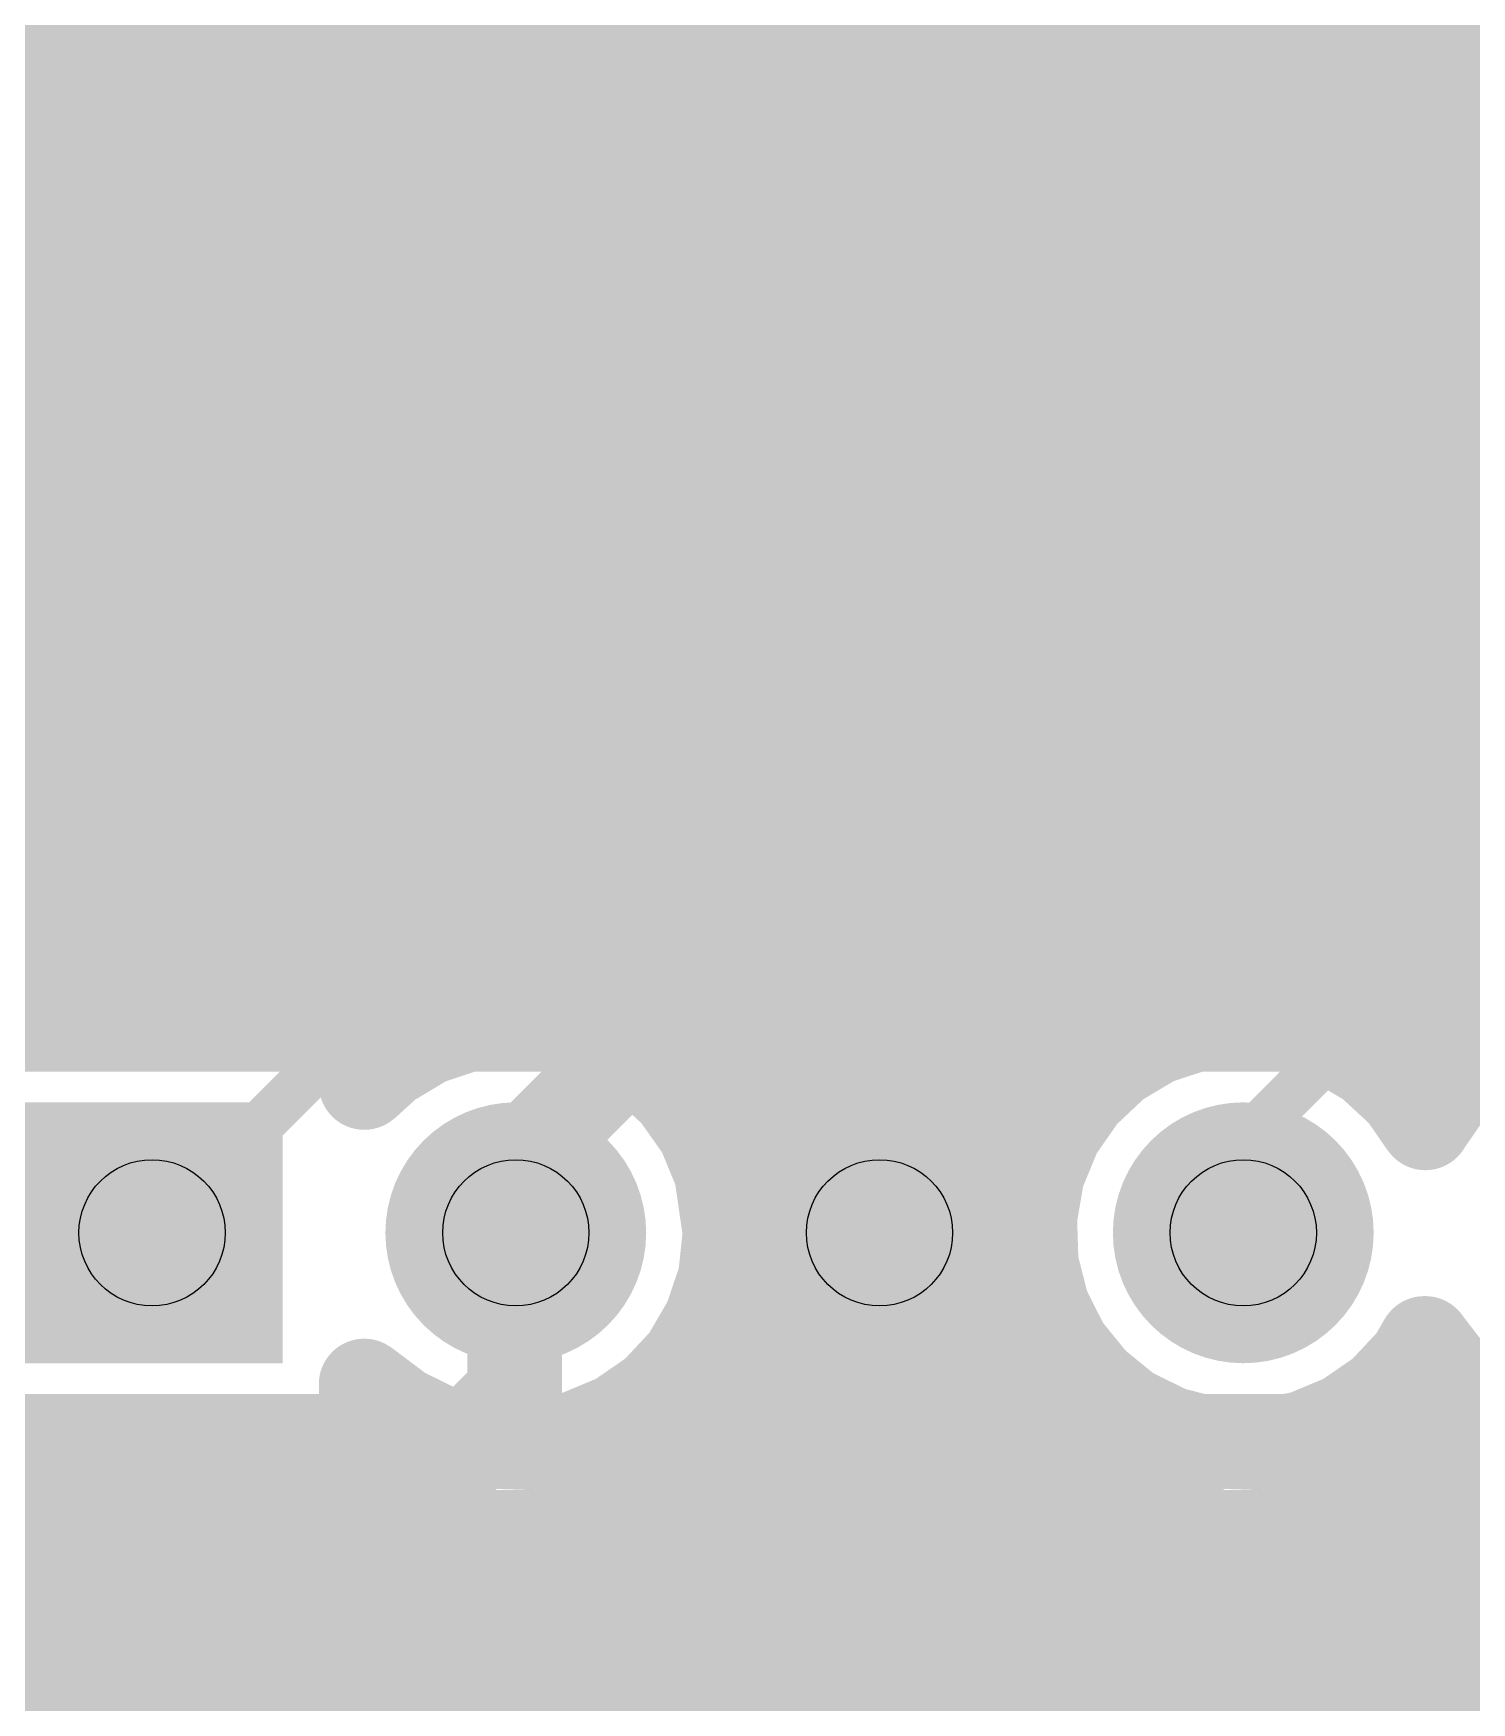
# Model space of a CAD drawing. Extents: x 0 to 1.75, y 0 to 1.35.
# Drawn here: x 0.6174 to 1.0128, y 0.4209 to 0.8797 of the extents above; entities that cross this region are included whole.
import ezdxf

# ---------------------------------------------------------------- set-up
doc = ezdxf.new("R2010")
doc.units = 0
for name, color, linetype in [('Bottom', 6, 'CONTINUOUS'), ('Bottom_Mask', 10, 'CONTINUOUS'), ('Drill_Bottom', 8, 'CONTINUOUS'), ('Drill_Top', 7, 'CONTINUOUS'), ('Top', 5, 'CONTINUOUS'), ('Top_Mask', 3, 'CONTINUOUS'), ('Top_Paste', 4, 'CONTINUOUS'), ('Top_Silk', 2, 'CONTINUOUS')]:
    doc.layers.add(name, color=color, linetype=linetype)

msp = doc.modelspace()

# ---------------------------------------------------------------- linework, layer by layer
at = {"layer": 'Bottom', "linetype": 'CONTINUOUS'}
for points, const_width in [([(0.065, 0.8896), (1.685, 0.8896)], 0.025), ([(0.065, 0.8647), (1.685, 0.8647)], 0.025), ([(0.065, 0.8399), (1.685, 0.8399)], 0.025), ([(0.065, 0.815), (1.685, 0.815)], 0.025), ([(0.065, 0.7901), (1.0989, 0.7901)], 0.025), ([(0.065, 0.7653), (1.0786, 0.7653)], 0.025), ([(0.065, 0.7404), (1.077, 0.7404)], 0.025), ([(0.065, 0.7155), (1.0895, 0.7155)], 0.025), ([(0.065, 0.6906), (1.0895, 0.6906)], 0.025), ([(0.065, 0.6658), (1.0895, 0.6658)], 0.025), ([(0.065, 0.6409), (1.0895, 0.6409)], 0.025), ([(0.065, 0.616), (1.0668, 0.616)], 0.025), ([(0.6041, 0.6084), (0.7084, 0.6084)], 0.025), ([(0.7084, 0.6084), (0.7084, 0.5908)], 0.025), ([(0.7256, 0.6031), (0.7374, 0.607)], 0.025), ([(0.7374, 0.607), (0.7498, 0.6084)], 0.025), ([(0.7498, 0.6084), (0.7623, 0.6071)], 0.025), ([(0.7623, 0.6071), (0.7741, 0.6032)], 0.025), ([(0.9256, 0.6031), (0.9374, 0.607)], 0.025), ([(0.9374, 0.607), (0.9498, 0.6084)], 0.025), ([(0.9498, 0.6084), (0.9623, 0.6071)], 0.025), ([(0.9623, 0.6071), (0.9741, 0.6032)], 0.025), ([(0.7149, 0.5967), (0.7256, 0.6031)], 0.025), ([(0.7741, 0.6032), (0.7849, 0.5968)], 0.025), ([(0.9149, 0.5967), (0.9256, 0.6031)], 0.025), ([(0.9741, 0.6032), (0.9849, 0.5968)], 0.025), ([(1.0149, 0.5967), (1.0256, 0.6031)], 0.025), ([(0.7084, 0.5908), (0.7149, 0.5967)], 0.025), ([(0.7849, 0.5968), (0.794, 0.5884)], 0.025), ([(0.9058, 0.5881), (0.9149, 0.5967)], 0.025), ([(0.9849, 0.5968), (0.994, 0.5884)], 0.025), ([(1.0058, 0.5881), (1.0149, 0.5967)], 0.025), ([(0.7937, 0.5912), (0.9063, 0.5912)], 0.025), ([(0.9937, 0.5912), (1.0063, 0.5912)], 0.025), ([(0.794, 0.5884), (0.8012, 0.5782)], 0.025), ([(0.8987, 0.5779), (0.9058, 0.5881)], 0.025), ([(0.994, 0.5884), (1, 0.5797)], 0.025), ([(1, 0.5797), (1.0058, 0.5881)], 0.025), ([(0.8012, 0.5782), (0.806, 0.5666)], 0.025), ([(0.8939, 0.5663), (0.8987, 0.5779)], 0.025), ([(0.806, 0.5666), (0.8084, 0.55)], 0.025), ([(0.8086, 0.5663), (0.8914, 0.5663)], 0.025), ([(0.8918, 0.5541), (0.8939, 0.5663)], 0.025), ([(0.8922, 0.5416), (0.8918, 0.5541)], 0.025), ([(0.8084, 0.55), (0.8071, 0.5376)], 0.025), ([(0.85, 0.55), (0.85, 0.5062)], 0.013), ([(0.8101, 0.5414), (0.8899, 0.5414)], 0.025), ([(0.8953, 0.5295), (0.8922, 0.5416)], 0.025), ([(0.8071, 0.5376), (0.8031, 0.5258)], 0.025), ([(0.9009, 0.5184), (0.8953, 0.5295)], 0.025), ([(0.8031, 0.5258), (0.7968, 0.515)], 0.025), ([(0.9997, 0.5201), (0.9968, 0.515)], 0.025), ([(1.0088, 0.5087), (1, 0.5201)], 0.025), ([(0.8004, 0.5166), (0.8996, 0.5166)], 0.025), ([(0.9088, 0.5087), (0.9009, 0.5184)], 0.025), ([(0.7968, 0.515), (0.7883, 0.5059)], 0.025), ([(0.9968, 0.515), (0.9883, 0.5059)], 0.025), ([(0.85, 0.5062), (0.5813, 0.2375)], 0.026), ([(0.7185, 0.5008), (0.7084, 0.5084)], 0.025), ([(0.7084, 0.5084), (0.7084, 0.4916)], 0.025), ([(0.9185, 0.5008), (0.9088, 0.5087)], 0.025), ([(1.0185, 0.5008), (1.0088, 0.5087)], 0.025), ([(0.7883, 0.5059), (0.778, 0.4988)], 0.025), ([(0.9883, 0.5059), (0.978, 0.4988)], 0.025), ([(0.7297, 0.4953), (0.7185, 0.5008)], 0.025), ([(0.778, 0.4988), (0.7665, 0.494)], 0.025), ([(0.9297, 0.4953), (0.9185, 0.5008)], 0.025), ([(0.978, 0.4988), (0.9665, 0.494)], 0.025), ([(1.0297, 0.4953), (1.0185, 0.5008)], 0.025), ([(0.7417, 0.4922), (0.7297, 0.4953)], 0.025), ([(0.7542, 0.4918), (0.7417, 0.4922)], 0.025), ([(0.7665, 0.494), (0.7542, 0.4918)], 0.025), ([(0.9417, 0.4922), (0.9297, 0.4953)], 0.025), ([(0.9542, 0.4918), (0.9417, 0.4922)], 0.025), ([(0.9665, 0.494), (0.9542, 0.4918)], 0.025), ([(0.7084, 0.4916), (0.5916, 0.4916)], 0.025), ([(0.7109, 0.4917), (0.7446, 0.4917)], 0.025), ([(0.7556, 0.4917), (0.9446, 0.4917)], 0.025), ([(0.9556, 0.4917), (1.0446, 0.4917)], 0.025), ([(0.3761, 0.4668), (1.685, 0.4668)], 0.025), ([(0.3761, 0.442), (1.685, 0.442)], 0.025), ([(0.3761, 0.4171), (1.5766, 0.4171)], 0.025)]:
    msp.add_lwpolyline(points, dxfattribs=dict(at, const_width=const_width))
for points, const_width in [([(0.7021, 0.6084, 1), (0.7146, 0.6084, 1), (0.7021, 0.6084, 1)], 0.0125), ([(0.7021, 0.6084, 1), (0.7146, 0.6084, 1), (0.7021, 0.6084, 1)], 0.0125), ([(0.7312, 0.607, 1), (0.7437, 0.607, 1), (0.7312, 0.607, 1)], 0.0125), ([(0.7312, 0.607, 1), (0.7437, 0.607, 1), (0.7312, 0.607, 1)], 0.0125), ([(0.7436, 0.6084, 1), (0.7561, 0.6084, 1), (0.7436, 0.6084, 1)], 0.0125), ([(0.7436, 0.6084, 1), (0.7561, 0.6084, 1), (0.7436, 0.6084, 1)], 0.0125), ([(0.756, 0.6071, 1), (0.7685, 0.6071, 1), (0.756, 0.6071, 1)], 0.0125), ([(0.756, 0.6071, 1), (0.7685, 0.6071, 1), (0.756, 0.6071, 1)], 0.0125), ([(0.9312, 0.607, 1), (0.9437, 0.607, 1), (0.9312, 0.607, 1)], 0.0125), ([(0.9312, 0.607, 1), (0.9437, 0.607, 1), (0.9312, 0.607, 1)], 0.0125), ([(0.9436, 0.6084, 1), (0.9561, 0.6084, 1), (0.9436, 0.6084, 1)], 0.0125), ([(0.9436, 0.6084, 1), (0.9561, 0.6084, 1), (0.9436, 0.6084, 1)], 0.0125), ([(0.956, 0.6071, 1), (0.9685, 0.6071, 1), (0.956, 0.6071, 1)], 0.0125), ([(0.956, 0.6071, 1), (0.9685, 0.6071, 1), (0.956, 0.6071, 1)], 0.0125), ([(0.7194, 0.6031, 1), (0.7319, 0.6031, 1), (0.7194, 0.6031, 1)], 0.0125), ([(0.7194, 0.6031, 1), (0.7319, 0.6031, 1), (0.7194, 0.6031, 1)], 0.0125), ([(0.7679, 0.6032, 1), (0.7804, 0.6032, 1), (0.7679, 0.6032, 1)], 0.0125), ([(0.7679, 0.6032, 1), (0.7804, 0.6032, 1), (0.7679, 0.6032, 1)], 0.0125), ([(0.9194, 0.6031, 1), (0.9319, 0.6031, 1), (0.9194, 0.6031, 1)], 0.0125), ([(0.9194, 0.6031, 1), (0.9319, 0.6031, 1), (0.9194, 0.6031, 1)], 0.0125), ([(0.9679, 0.6032, 1), (0.9804, 0.6032, 1), (0.9679, 0.6032, 1)], 0.0125), ([(0.9679, 0.6032, 1), (0.9804, 0.6032, 1), (0.9679, 0.6032, 1)], 0.0125), ([(0.7087, 0.5967, 1), (0.7212, 0.5967, 1), (0.7087, 0.5967, 1)], 0.0125), ([(0.7087, 0.5967, 1), (0.7212, 0.5967, 1), (0.7087, 0.5967, 1)], 0.0125), ([(0.7786, 0.5968, 1), (0.7911, 0.5968, 1), (0.7786, 0.5968, 1)], 0.0125), ([(0.7786, 0.5968, 1), (0.7911, 0.5968, 1), (0.7786, 0.5968, 1)], 0.0125), ([(0.9087, 0.5967, 1), (0.9212, 0.5967, 1), (0.9087, 0.5967, 1)], 0.0125), ([(0.9087, 0.5967, 1), (0.9212, 0.5967, 1), (0.9087, 0.5967, 1)], 0.0125), ([(0.9786, 0.5968, 1), (0.9911, 0.5968, 1), (0.9786, 0.5968, 1)], 0.0125), ([(0.9786, 0.5968, 1), (0.9911, 0.5968, 1), (0.9786, 0.5968, 1)], 0.0125), ([(1.0087, 0.5967, 1), (1.0212, 0.5967, 1), (1.0087, 0.5967, 1)], 0.0125), ([(1.0087, 0.5967, 1), (1.0212, 0.5967, 1), (1.0087, 0.5967, 1)], 0.0125), ([(0.7021, 0.5908, 1), (0.7146, 0.5908, 1), (0.7021, 0.5908, 1)], 0.0125), ([(0.7021, 0.5908, 1), (0.7146, 0.5908, 1), (0.7021, 0.5908, 1)], 0.0125), ([(0.7878, 0.5884, 1), (0.8003, 0.5884, 1), (0.7878, 0.5884, 1)], 0.0125), ([(0.7878, 0.5884, 1), (0.8003, 0.5884, 1), (0.7878, 0.5884, 1)], 0.0125), ([(0.8995, 0.5881, 1), (0.912, 0.5881, 1), (0.8995, 0.5881, 1)], 0.0125), ([(0.8995, 0.5881, 1), (0.912, 0.5881, 1), (0.8995, 0.5881, 1)], 0.0125), ([(0.9878, 0.5884, 1), (1.0003, 0.5884, 1), (0.9878, 0.5884, 1)], 0.0125), ([(0.9878, 0.5884, 1), (1.0003, 0.5884, 1), (0.9878, 0.5884, 1)], 0.0125), ([(0.9995, 0.5881, 1), (1.012, 0.5881, 1), (0.9995, 0.5881, 1)], 0.0125), ([(0.9995, 0.5881, 1), (1.012, 0.5881, 1), (0.9995, 0.5881, 1)], 0.0125), ([(0.9938, 0.5797, 1), (1.0063, 0.5797, 1), (0.9938, 0.5797, 1)], 0.0125), ([(0.9938, 0.5797, 1), (1.0063, 0.5797, 1), (0.9938, 0.5797, 1)], 0.0125), ([(0.7949, 0.5782, 1), (0.8074, 0.5782, 1), (0.7949, 0.5782, 1)], 0.0125), ([(0.7949, 0.5782, 1), (0.8074, 0.5782, 1), (0.7949, 0.5782, 1)], 0.0125), ([(0.8924, 0.5779, 1), (0.9049, 0.5779, 1), (0.8924, 0.5779, 1)], 0.0125), ([(0.8924, 0.5779, 1), (0.9049, 0.5779, 1), (0.8924, 0.5779, 1)], 0.0125), ([(0.7659, 0.55, 1), (0.7341, 0.55, 1), (0.7659, 0.55, 1)], 0.0319), ([(0.7997, 0.5666, 1), (0.8122, 0.5666, 1), (0.7997, 0.5666, 1)], 0.0125), ([(0.7997, 0.5666, 1), (0.8122, 0.5666, 1), (0.7997, 0.5666, 1)], 0.0125), ([(0.8659, 0.55, 1), (0.8341, 0.55, 1), (0.8659, 0.55, 1)], 0.0319), ([(0.8877, 0.5663, 1), (0.9002, 0.5663, 1), (0.8877, 0.5663, 1)], 0.0125), ([(0.8877, 0.5663, 1), (0.9002, 0.5663, 1), (0.8877, 0.5663, 1)], 0.0125), ([(0.9659, 0.55, 1), (0.9341, 0.55, 1), (0.9659, 0.55, 1)], 0.0319), ([(0.8855, 0.5541, 1), (0.898, 0.5541, 1), (0.8855, 0.5541, 1)], 0.0125), ([(0.8855, 0.5541, 1), (0.898, 0.5541, 1), (0.8855, 0.5541, 1)], 0.0125), ([(0.8021, 0.55, 1), (0.8146, 0.55, 1), (0.8021, 0.55, 1)], 0.0125), ([(0.8021, 0.55, 1), (0.8146, 0.55, 1), (0.8021, 0.55, 1)], 0.0125), ([(0.8468, 0.55, 1), (0.8532, 0.55, 1), (0.8468, 0.55, 1)], 0.0065), ([(0.886, 0.5416, 1), (0.8985, 0.5416, 1), (0.886, 0.5416, 1)], 0.0125), ([(0.886, 0.5416, 1), (0.8985, 0.5416, 1), (0.886, 0.5416, 1)], 0.0125), ([(0.8008, 0.5376, 1), (0.8133, 0.5376, 1), (0.8008, 0.5376, 1)], 0.0125), ([(0.8008, 0.5376, 1), (0.8133, 0.5376, 1), (0.8008, 0.5376, 1)], 0.0125), ([(0.8891, 0.5295, 1), (0.9016, 0.5295, 1), (0.8891, 0.5295, 1)], 0.0125), ([(0.8891, 0.5295, 1), (0.9016, 0.5295, 1), (0.8891, 0.5295, 1)], 0.0125), ([(0.7969, 0.5258, 1), (0.8094, 0.5258, 1), (0.7969, 0.5258, 1)], 0.0125), ([(0.7969, 0.5258, 1), (0.8094, 0.5258, 1), (0.7969, 0.5258, 1)], 0.0125), ([(0.9935, 0.5201, 1), (1.006, 0.5201, 1), (0.9935, 0.5201, 1)], 0.0125), ([(0.9938, 0.5201, 1), (1.0063, 0.5201, 1), (0.9938, 0.5201, 1)], 0.0125), ([(0.8947, 0.5184, 1), (0.9072, 0.5184, 1), (0.8947, 0.5184, 1)], 0.0125), ([(0.8947, 0.5184, 1), (0.9072, 0.5184, 1), (0.8947, 0.5184, 1)], 0.0125), ([(0.7905, 0.515, 1), (0.803, 0.515, 1), (0.7905, 0.515, 1)], 0.0125), ([(0.7905, 0.515, 1), (0.803, 0.515, 1), (0.7905, 0.515, 1)], 0.0125), ([(0.9905, 0.515, 1), (1.003, 0.515, 1), (0.9905, 0.515, 1)], 0.0125), ([(0.9905, 0.515, 1), (1.003, 0.515, 1), (0.9905, 0.515, 1)], 0.0125), ([(0.7021, 0.5084, 1), (0.7146, 0.5084, 1), (0.7021, 0.5084, 1)], 0.0125), ([(0.7021, 0.5084, 1), (0.7146, 0.5084, 1), (0.7021, 0.5084, 1)], 0.0125), ([(0.8435, 0.5062, 1), (0.8565, 0.5062, 1), (0.8435, 0.5062, 1)], 0.013), ([(0.9025, 0.5087, 1), (0.915, 0.5087, 1), (0.9025, 0.5087, 1)], 0.0125), ([(0.9025, 0.5087, 1), (0.915, 0.5087, 1), (0.9025, 0.5087, 1)], 0.0125), ([(1.0025, 0.5087, 1), (1.015, 0.5087, 1), (1.0025, 0.5087, 1)], 0.0125), ([(1.0025, 0.5087, 1), (1.015, 0.5087, 1), (1.0025, 0.5087, 1)], 0.0125), ([(0.782, 0.5059, 1), (0.7945, 0.5059, 1), (0.782, 0.5059, 1)], 0.0125), ([(0.782, 0.5059, 1), (0.7945, 0.5059, 1), (0.782, 0.5059, 1)], 0.0125), ([(0.982, 0.5059, 1), (0.9945, 0.5059, 1), (0.982, 0.5059, 1)], 0.0125), ([(0.982, 0.5059, 1), (0.9945, 0.5059, 1), (0.982, 0.5059, 1)], 0.0125), ([(0.7122, 0.5008, 1), (0.7247, 0.5008, 1), (0.7122, 0.5008, 1)], 0.0125), ([(0.7122, 0.5008, 1), (0.7247, 0.5008, 1), (0.7122, 0.5008, 1)], 0.0125), ([(0.7718, 0.4988, 1), (0.7843, 0.4988, 1), (0.7718, 0.4988, 1)], 0.0125), ([(0.7718, 0.4988, 1), (0.7843, 0.4988, 1), (0.7718, 0.4988, 1)], 0.0125), ([(0.8468, 0.5062, 1), (0.8532, 0.5062, 1), (0.8468, 0.5062, 1)], 0.0065), ([(0.9122, 0.5008, 1), (0.9247, 0.5008, 1), (0.9122, 0.5008, 1)], 0.0125), ([(0.9122, 0.5008, 1), (0.9247, 0.5008, 1), (0.9122, 0.5008, 1)], 0.0125), ([(0.9718, 0.4988, 1), (0.9843, 0.4988, 1), (0.9718, 0.4988, 1)], 0.0125), ([(0.9718, 0.4988, 1), (0.9843, 0.4988, 1), (0.9718, 0.4988, 1)], 0.0125), ([(1.0122, 0.5008, 1), (1.0247, 0.5008, 1), (1.0122, 0.5008, 1)], 0.0125), ([(1.0122, 0.5008, 1), (1.0247, 0.5008, 1), (1.0122, 0.5008, 1)], 0.0125), ([(0.7234, 0.4953, 1), (0.7359, 0.4953, 1), (0.7234, 0.4953, 1)], 0.0125), ([(0.7234, 0.4953, 1), (0.7359, 0.4953, 1), (0.7234, 0.4953, 1)], 0.0125), ([(0.7355, 0.4922, 1), (0.748, 0.4922, 1), (0.7355, 0.4922, 1)], 0.0125), ([(0.7355, 0.4922, 1), (0.748, 0.4922, 1), (0.7355, 0.4922, 1)], 0.0125), ([(0.7602, 0.494, 1), (0.7727, 0.494, 1), (0.7602, 0.494, 1)], 0.0125), ([(0.7602, 0.494, 1), (0.7727, 0.494, 1), (0.7602, 0.494, 1)], 0.0125), ([(0.9234, 0.4953, 1), (0.9359, 0.4953, 1), (0.9234, 0.4953, 1)], 0.0125), ([(0.9234, 0.4953, 1), (0.9359, 0.4953, 1), (0.9234, 0.4953, 1)], 0.0125), ([(0.9355, 0.4922, 1), (0.948, 0.4922, 1), (0.9355, 0.4922, 1)], 0.0125), ([(0.9355, 0.4922, 1), (0.948, 0.4922, 1), (0.9355, 0.4922, 1)], 0.0125), ([(0.9602, 0.494, 1), (0.9727, 0.494, 1), (0.9602, 0.494, 1)], 0.0125), ([(0.9602, 0.494, 1), (0.9727, 0.494, 1), (0.9602, 0.494, 1)], 0.0125), ([(0.7021, 0.4916, 1), (0.7146, 0.4916, 1), (0.7021, 0.4916, 1)], 0.0125), ([(0.7021, 0.4916, 1), (0.7146, 0.4916, 1), (0.7021, 0.4916, 1)], 0.0125), ([(0.748, 0.4918, 1), (0.7605, 0.4918, 1), (0.748, 0.4918, 1)], 0.0125), ([(0.748, 0.4918, 1), (0.7605, 0.4918, 1), (0.748, 0.4918, 1)], 0.0125), ([(0.948, 0.4918, 1), (0.9605, 0.4918, 1), (0.948, 0.4918, 1)], 0.0125), ([(0.948, 0.4918, 1), (0.9605, 0.4918, 1), (0.948, 0.4918, 1)], 0.0125)]:
    msp.add_lwpolyline(points, format="xyb", dxfattribs=dict(at, const_width=const_width))
at = {"layer": 'Bottom'}
msp.add_solid([(0.6181, 0.5819), (0.6819, 0.5819), (0.6181, 0.5181), (0.6819, 0.5181)], dxfattribs=at)
at = {"layer": 'Bottom_Mask', "linetype": 'CONTINUOUS', "const_width": 0.0359}
for points in [[(0.7679, 0.55, 1), (0.7321, 0.55, 1), (0.7679, 0.55, 1)], [(0.7321, 0.55, 1), (0.7679, 0.55, 1), (0.7321, 0.55, 1)], [(0.8679, 0.55, 1), (0.8321, 0.55, 1), (0.8679, 0.55, 1)], [(0.8321, 0.55, 1), (0.8679, 0.55, 1), (0.8321, 0.55, 1)], [(0.9679, 0.55, 1), (0.9321, 0.55, 1), (0.9679, 0.55, 1)], [(0.9321, 0.55, 1), (0.9679, 0.55, 1), (0.9321, 0.55, 1)]]:
    msp.add_lwpolyline(points, format="xyb", dxfattribs=at)
at = {"layer": 'Bottom_Mask'}
msp.add_solid([(0.6141, 0.5859), (0.6859, 0.5859), (0.6141, 0.5141), (0.6859, 0.5141)], dxfattribs=at)
at = {"layer": 'Drill_Bottom'}
for centre in [(0.65, 0.55), (0.75, 0.55), (0.85, 0.55), (0.95, 0.55)]:
    msp.add_circle(centre, 0.0201, dxfattribs=at)
at = {"layer": 'Drill_Top'}
for centre in [(0.65, 0.55), (0.75, 0.55), (0.85, 0.55), (0.95, 0.55)]:
    msp.add_circle(centre, 0.0201, dxfattribs=at)
at = {"layer": 'Top', "linetype": 'CONTINUOUS'}
for points, const_width in [([(0.8898, 1), (0.8898, 0.85)], 0.026), ([(0.5898, 0.85), (0.8398, 0.85)], 0.026), ([(0.8898, 0.85), (0.8398, 0.85)], 0.026), ([(0.8875, 0.85), (0.8398, 0.85)], 0.026), ([(0.925, 0.8125), (0.8875, 0.85)], 0.026), ([(0.925, 0.675), (0.925, 0.8125)], 0.026), ([(0.975, 0.775), (1, 0.8)], 0.013), ([(1, 0.8), (1.0524, 0.8)], 0.013), ([(0.975, 0.6), (0.975, 0.775)], 0.013), ([(0.8398, 0.75), (0.4684, 0.75)], 0.013), ([(0.7412, 0.7), (0.7224, 0.6813)], 0.013), ([(0.8398, 0.7), (0.7412, 0.7)], 0.013), ([(0.6122, 0.6813), (0.5747, 0.6813)], 0.026), ([(0.7224, 0.6813), (0.7224, 0.6224)], 0.013), ([(0.875, 0.625), (0.925, 0.675)], 0.026), ([(0.75, 0.5688), (0.8062, 0.625)], 0.026), ([(0.8062, 0.625), (0.875, 0.625)], 0.026), ([(0.7224, 0.6224), (0.65, 0.55)], 0.013), ([(0.95, 0.575), (0.975, 0.6)], 0.013), ([(0.75, 0.55), (0.75, 0.5688)], 0.026), ([(0.95, 0.55), (0.95, 0.575)], 0.013), ([(0.7497, 0.5497), (0.75, 0.55)], 0.026), ([(0.7497, 0.5063), (0.7497, 0.5497)], 0.026), ([(0.7185, 0.475), (0.7497, 0.5063)], 0.026), ([(0.5622, 0.475), (0.7185, 0.475)], 0.026)]:
    msp.add_lwpolyline(points, dxfattribs=dict(at, const_width=const_width))
for points, const_width in [([(0.8333, 0.85, 1), (0.8463, 0.85, 1), (0.8333, 0.85, 1)], 0.013), ([(0.8333, 0.85, 1), (0.8463, 0.85, 1), (0.8333, 0.85, 1)], 0.013), ([(0.8333, 0.85, 1), (0.8463, 0.85, 1), (0.8333, 0.85, 1)], 0.013), ([(0.881, 0.85, 1), (0.894, 0.85, 1), (0.881, 0.85, 1)], 0.013), ([(0.881, 0.85, 1), (0.894, 0.85, 1), (0.881, 0.85, 1)], 0.013), ([(0.8833, 0.85, 1), (0.8963, 0.85, 1), (0.8833, 0.85, 1)], 0.013), ([(0.8833, 0.85, 1), (0.8963, 0.85, 1), (0.8833, 0.85, 1)], 0.013), ([(0.9185, 0.8125, 1), (0.9315, 0.8125, 1), (0.9185, 0.8125, 1)], 0.013), ([(0.9185, 0.8125, 1), (0.9315, 0.8125, 1), (0.9185, 0.8125, 1)], 0.013), ([(0.9968, 0.8, 1), (1.0032, 0.8, 1), (0.9968, 0.8, 1)], 0.0065), ([(0.9968, 0.8, 1), (1.0032, 0.8, 1), (0.9968, 0.8, 1)], 0.0065), ([(0.9718, 0.775, 1), (0.9782, 0.775, 1), (0.9718, 0.775, 1)], 0.0065), ([(0.9718, 0.775, 1), (0.9782, 0.775, 1), (0.9718, 0.775, 1)], 0.0065), ([(0.8365, 0.75, 1), (0.843, 0.75, 1), (0.8365, 0.75, 1)], 0.0065), ([(0.7379, 0.7, 1), (0.7444, 0.7, 1), (0.7379, 0.7, 1)], 0.0065), ([(0.7379, 0.7, 1), (0.7444, 0.7, 1), (0.7379, 0.7, 1)], 0.0065), ([(0.8365, 0.7, 1), (0.843, 0.7, 1), (0.8365, 0.7, 1)], 0.0065), ([(0.6057, 0.6813, 1), (0.6187, 0.6813, 1), (0.6057, 0.6813, 1)], 0.013), ([(0.7192, 0.6813, 1), (0.7257, 0.6813, 1), (0.7192, 0.6813, 1)], 0.0065), ([(0.7192, 0.6813, 1), (0.7257, 0.6813, 1), (0.7192, 0.6813, 1)], 0.0065), ([(0.9185, 0.675, 1), (0.9315, 0.675, 1), (0.9185, 0.675, 1)], 0.013), ([(0.9185, 0.675, 1), (0.9315, 0.675, 1), (0.9185, 0.675, 1)], 0.013), ([(0.7997, 0.625, 1), (0.8127, 0.625, 1), (0.7997, 0.625, 1)], 0.013), ([(0.7997, 0.625, 1), (0.8127, 0.625, 1), (0.7997, 0.625, 1)], 0.013), ([(0.8685, 0.625, 1), (0.8815, 0.625, 1), (0.8685, 0.625, 1)], 0.013), ([(0.8685, 0.625, 1), (0.8815, 0.625, 1), (0.8685, 0.625, 1)], 0.013), ([(0.7192, 0.6224, 1), (0.7257, 0.6224, 1), (0.7192, 0.6224, 1)], 0.0065), ([(0.7192, 0.6224, 1), (0.7257, 0.6224, 1), (0.7192, 0.6224, 1)], 0.0065), ([(0.9718, 0.6, 1), (0.9782, 0.6, 1), (0.9718, 0.6, 1)], 0.0065), ([(0.9718, 0.6, 1), (0.9782, 0.6, 1), (0.9718, 0.6, 1)], 0.0065), ([(0.7659, 0.55, 1), (0.7341, 0.55, 1), (0.7659, 0.55, 1)], 0.0319), ([(0.7435, 0.5688, 1), (0.7565, 0.5688, 1), (0.7435, 0.5688, 1)], 0.013), ([(0.7435, 0.5688, 1), (0.7565, 0.5688, 1), (0.7435, 0.5688, 1)], 0.013), ([(0.8659, 0.55, 1), (0.8341, 0.55, 1), (0.8659, 0.55, 1)], 0.0319), ([(0.9659, 0.55, 1), (0.9341, 0.55, 1), (0.9659, 0.55, 1)], 0.0319), ([(0.9468, 0.575, 1), (0.9532, 0.575, 1), (0.9468, 0.575, 1)], 0.0065), ([(0.9468, 0.575, 1), (0.9532, 0.575, 1), (0.9468, 0.575, 1)], 0.0065), ([(0.7432, 0.5497, 1), (0.7562, 0.5497, 1), (0.7432, 0.5497, 1)], 0.013), ([(0.7432, 0.5497, 1), (0.7562, 0.5497, 1), (0.7432, 0.5497, 1)], 0.013), ([(0.7435, 0.55, 1), (0.7565, 0.55, 1), (0.7435, 0.55, 1)], 0.013), ([(0.7435, 0.55, 1), (0.7565, 0.55, 1), (0.7435, 0.55, 1)], 0.013), ([(0.6468, 0.55, 1), (0.6532, 0.55, 1), (0.6468, 0.55, 1)], 0.0065), ([(0.9468, 0.55, 1), (0.9532, 0.55, 1), (0.9468, 0.55, 1)], 0.0065), ([(0.7432, 0.5063, 1), (0.7562, 0.5063, 1), (0.7432, 0.5063, 1)], 0.013), ([(0.7432, 0.5063, 1), (0.7562, 0.5063, 1), (0.7432, 0.5063, 1)], 0.013), ([(0.712, 0.475, 1), (0.725, 0.475, 1), (0.712, 0.475, 1)], 0.013), ([(0.712, 0.475, 1), (0.725, 0.475, 1), (0.712, 0.475, 1)], 0.013)]:
    msp.add_lwpolyline(points, format="xyb", dxfattribs=dict(at, const_width=const_width))
at = {"layer": 'Top'}
for points in [[(0.8004, 0.8618), (0.8791, 0.8618), (0.8004, 0.8382), (0.8791, 0.8382)], [(0.8004, 0.8118), (0.8791, 0.8118), (0.8004, 0.7882), (0.8791, 0.7882)], [(0.8004, 0.7618), (0.8791, 0.7618), (0.8004, 0.7382), (0.8791, 0.7382)], [(0.5807, 0.7167), (0.6437, 0.7167), (0.5807, 0.6459), (0.6437, 0.6459)], [(0.691, 0.7167), (0.7539, 0.7167), (0.691, 0.6459), (0.7539, 0.6459)], [(0.8004, 0.7118), (0.8791, 0.7118), (0.8004, 0.6882), (0.8791, 0.6882)], [(0.6181, 0.5819), (0.6819, 0.5819), (0.6181, 0.5181), (0.6819, 0.5181)]]:
    msp.add_solid(points, dxfattribs=at)
at = {"layer": 'Top_Mask', "linetype": 'CONTINUOUS', "const_width": 0.0359}
for points in [[(0.7679, 0.55, 1), (0.7321, 0.55, 1), (0.7679, 0.55, 1)], [(0.7321, 0.55, 1), (0.7679, 0.55, 1), (0.7321, 0.55, 1)], [(0.8679, 0.55, 1), (0.8321, 0.55, 1), (0.8679, 0.55, 1)], [(0.8321, 0.55, 1), (0.8679, 0.55, 1), (0.8321, 0.55, 1)], [(0.9679, 0.55, 1), (0.9321, 0.55, 1), (0.9679, 0.55, 1)], [(0.9321, 0.55, 1), (0.9679, 0.55, 1), (0.9321, 0.55, 1)]]:
    msp.add_lwpolyline(points, format="xyb", dxfattribs=at)
at = {"layer": 'Top_Mask'}
for points in [[(0.7964, 0.8658), (0.8831, 0.8658), (0.7964, 0.8342), (0.8831, 0.8342)], [(1.009, 0.8658), (1.0957, 0.8658), (1.009, 0.8342), (1.0957, 0.8342)], [(0.7964, 0.8158), (0.8831, 0.8158), (0.7964, 0.7842), (0.8831, 0.7842)], [(1.009, 0.8158), (1.0957, 0.8158), (1.009, 0.7842), (1.0957, 0.7842)], [(0.7964, 0.7658), (0.8831, 0.7658), (0.7964, 0.7342), (0.8831, 0.7342)], [(1.009, 0.7658), (1.0957, 0.7658), (1.009, 0.7342), (1.0957, 0.7342)], [(0.5767, 0.7207), (0.6477, 0.7207), (0.5767, 0.6419), (0.6477, 0.6419)], [(0.687, 0.7207), (0.7579, 0.7207), (0.687, 0.6419), (0.7579, 0.6419)], [(0.7964, 0.7158), (0.8831, 0.7158), (0.7964, 0.6842), (0.8831, 0.6842)], [(1.009, 0.7158), (1.0957, 0.7158), (1.009, 0.6842), (1.0957, 0.6842)], [(0.6141, 0.5859), (0.6859, 0.5859), (0.6141, 0.5141), (0.6859, 0.5141)]]:
    msp.add_solid(points, dxfattribs=at)
at = {"layer": 'Top_Paste'}
for points in [[(0.8044, 0.8578), (0.8751, 0.8578), (0.8044, 0.8422), (0.8751, 0.8422)], [(0.8044, 0.8078), (0.8751, 0.8078), (0.8044, 0.7922), (0.8751, 0.7922)], [(0.8044, 0.7578), (0.8751, 0.7578), (0.8044, 0.7422), (0.8751, 0.7422)], [(0.5847, 0.7127), (0.6397, 0.7127), (0.5847, 0.6499), (0.6397, 0.6499)], [(0.695, 0.7127), (0.7499, 0.7127), (0.695, 0.6499), (0.7499, 0.6499)], [(0.8044, 0.7078), (0.8751, 0.7078), (0.8044, 0.6922), (0.8751, 0.6922)]]:
    msp.add_solid(points, dxfattribs=at)
at = {"layer": 'Top_Silk', "linetype": 'CONTINUOUS'}
for points, const_width in [([(0.8924, 0.8734, 1), (0.8973, 0.8734, 1), (0.8924, 0.8734, 1)], 0.0049), ([(0.8924, 0.8734, 1), (0.8973, 0.8734, 1), (0.8924, 0.8734, 1)], 0.0049), ([(0.9239, 0.8734, 1), (0.9288, 0.8734, 1), (0.9239, 0.8734, 1)], 0.0049), ([(0.9239, 0.8734, 1), (0.9288, 0.8734, 1), (0.9239, 0.8734, 1)], 0.0049), ([(0.9633, 0.8734, 1), (0.9682, 0.8734, 1), (0.9633, 0.8734, 1)], 0.0049), ([(0.9633, 0.8734, 1), (0.9682, 0.8734, 1), (0.9633, 0.8734, 1)], 0.0049), ([(0.9948, 0.8734, 1), (0.9997, 0.8734, 1), (0.9948, 0.8734, 1)], 0.0049), ([(0.9948, 0.8734, 1), (0.9997, 0.8734, 1), (0.9948, 0.8734, 1)], 0.0049), ([(0.6731, 0.7976, 1), (0.677, 0.7976, 1), (0.6731, 0.7976, 1)], 0.0039), ([(0.6242, 0.7737, 1), (0.628, 0.7737, 1), (0.6242, 0.7737, 1)], 0.0039), ([(0.6409, 0.7737, 1), (0.6448, 0.7737, 1), (0.6409, 0.7737, 1)], 0.0039), ([(0.6242, 0.7474, 1), (0.628, 0.7474, 1), (0.6242, 0.7474, 1)], 0.0039), ([(0.6577, 0.7474, 1), (0.6615, 0.7474, 1), (0.6577, 0.7474, 1)], 0.0039), ([(0.6827, 0.7474, 1), (0.6865, 0.7474, 1), (0.6827, 0.7474, 1)], 0.0039), ([(0.6531, 0.7127, 1), (0.658, 0.7127, 1), (0.6531, 0.7127, 1)], 0.0049), ([(0.6766, 0.7127, 1), (0.6816, 0.7127, 1), (0.6766, 0.7127, 1)], 0.0049), ([(0.8924, 0.6766, 1), (0.8973, 0.6766, 1), (0.8924, 0.6766, 1)], 0.0049), ([(0.8924, 0.6766, 1), (0.8973, 0.6766, 1), (0.8924, 0.6766, 1)], 0.0049), ([(0.9948, 0.6766, 1), (0.9997, 0.6766, 1), (0.9948, 0.6766, 1)], 0.0049), ([(0.9948, 0.6766, 1), (0.9997, 0.6766, 1), (0.9948, 0.6766, 1)], 0.0049), ([(0.6531, 0.6498, 1), (0.658, 0.6498, 1), (0.6531, 0.6498, 1)], 0.0049), ([(0.6766, 0.6498, 1), (0.6816, 0.6498, 1), (0.6766, 0.6498, 1)], 0.0049), ([(0.9896, 0.4663, 1), (0.9935, 0.4663, 1), (0.9896, 0.4663, 1)], 0.0039), ([(0.912, 0.4424, 1), (0.9158, 0.4424, 1), (0.912, 0.4424, 1)], 0.0039), ([(0.9287, 0.4424, 1), (0.9326, 0.4424, 1), (0.9287, 0.4424, 1)], 0.0039), ([(0.9609, 0.4257, 1), (0.9648, 0.4257, 1), (0.9609, 0.4257, 1)], 0.0039)]:
    msp.add_lwpolyline(points, format="xyb", dxfattribs=dict(at, const_width=const_width))
for points, const_width in [([(0.8949, 0.8734), (0.8949, 0.6766)], 0.0098), ([(0.9264, 0.8734), (0.8949, 0.8734)], 0.0098), ([(0.9264, 0.8734), (0.9266, 0.8703), (0.9273, 0.8673), (0.9285, 0.8645), (0.9301, 0.8619), (0.9321, 0.8595), (0.9345, 0.8575), (0.9371, 0.8559), (0.94, 0.8547), (0.943, 0.854), (0.9461, 0.8537), (0.9491, 0.854), (0.9521, 0.8547), (0.955, 0.8559), (0.9576, 0.8575), (0.96, 0.8595), (0.962, 0.8619), (0.9636, 0.8645), (0.9648, 0.8673), (0.9655, 0.8703), (0.9658, 0.8734)], 0.0098), ([(0.9658, 0.8734), (0.9973, 0.8734)], 0.0098), ([(0.9973, 0.8734), (0.9973, 0.6766)], 0.0098), ([(0.6261, 0.7737), (0.6476, 0.7737), (0.6548, 0.7762), (0.6572, 0.7785), (0.6596, 0.7833), (0.6596, 0.7881), (0.6572, 0.7929), (0.6548, 0.7953), (0.6476, 0.7977), (0.6261, 0.7977), (0.6261, 0.7474)], 0.0077), ([(0.6846, 0.7474), (0.7085, 0.7976), (0.6751, 0.7976)], 0.0077), ([(0.6429, 0.7737), (0.6596, 0.7474)], 0.0077), ([(0.6556, 0.7127), (0.6791, 0.7127)], 0.0098), ([(0.8949, 0.6766), (0.9973, 0.6766)], 0.0098), ([(0.6556, 0.6498), (0.6791, 0.6498)], 0.0098), ([(0.5902, 0.5992), (1.2098, 0.5992), (1.2098, 0.5008), (0.5902, 0.5008), (0.5902, 0.5992)], 0.0098), ([(0.9139, 0.4424), (0.9354, 0.4424), (0.9426, 0.4449), (0.945, 0.4473), (0.9474, 0.452), (0.9474, 0.4568), (0.945, 0.4616), (0.9426, 0.464), (0.9354, 0.4664), (0.9139, 0.4664), (0.9139, 0.4161)], 0.0077), ([(0.9915, 0.4663), (0.9676, 0.4663), (0.9653, 0.4448), (0.9676, 0.4472), (0.9748, 0.4496), (0.982, 0.4496), (0.9891, 0.4472), (0.994, 0.4424), (0.9963, 0.4353), (0.9963, 0.4305), (0.994, 0.4233), (0.9891, 0.4185), (0.982, 0.4161), (0.9748, 0.4161), (0.9676, 0.4185), (0.9653, 0.4209), (0.9628, 0.4257)], 0.0077), ([(0.9307, 0.4424), (0.9474, 0.4161)], 0.0077)]:
    msp.add_lwpolyline(points, dxfattribs=dict(at, const_width=const_width))

doc.saveas('drawing.dxf')
